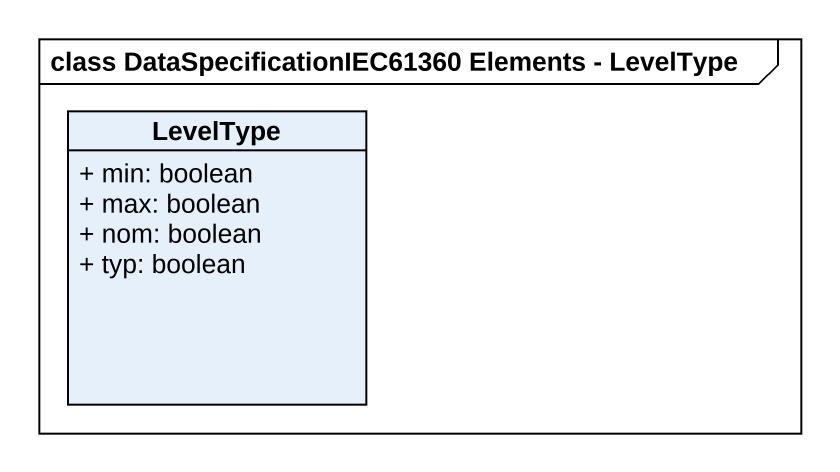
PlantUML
@startuml
mainframe class DataSpecificationIEC61360 Elements - LevelType
hide circle
hide empty members
skinparam classAttributeIconSize 0
class LevelType {
  + min: boolean
  + max: boolean
  + nom: boolean
  + typ: boolean
}
@enduml
